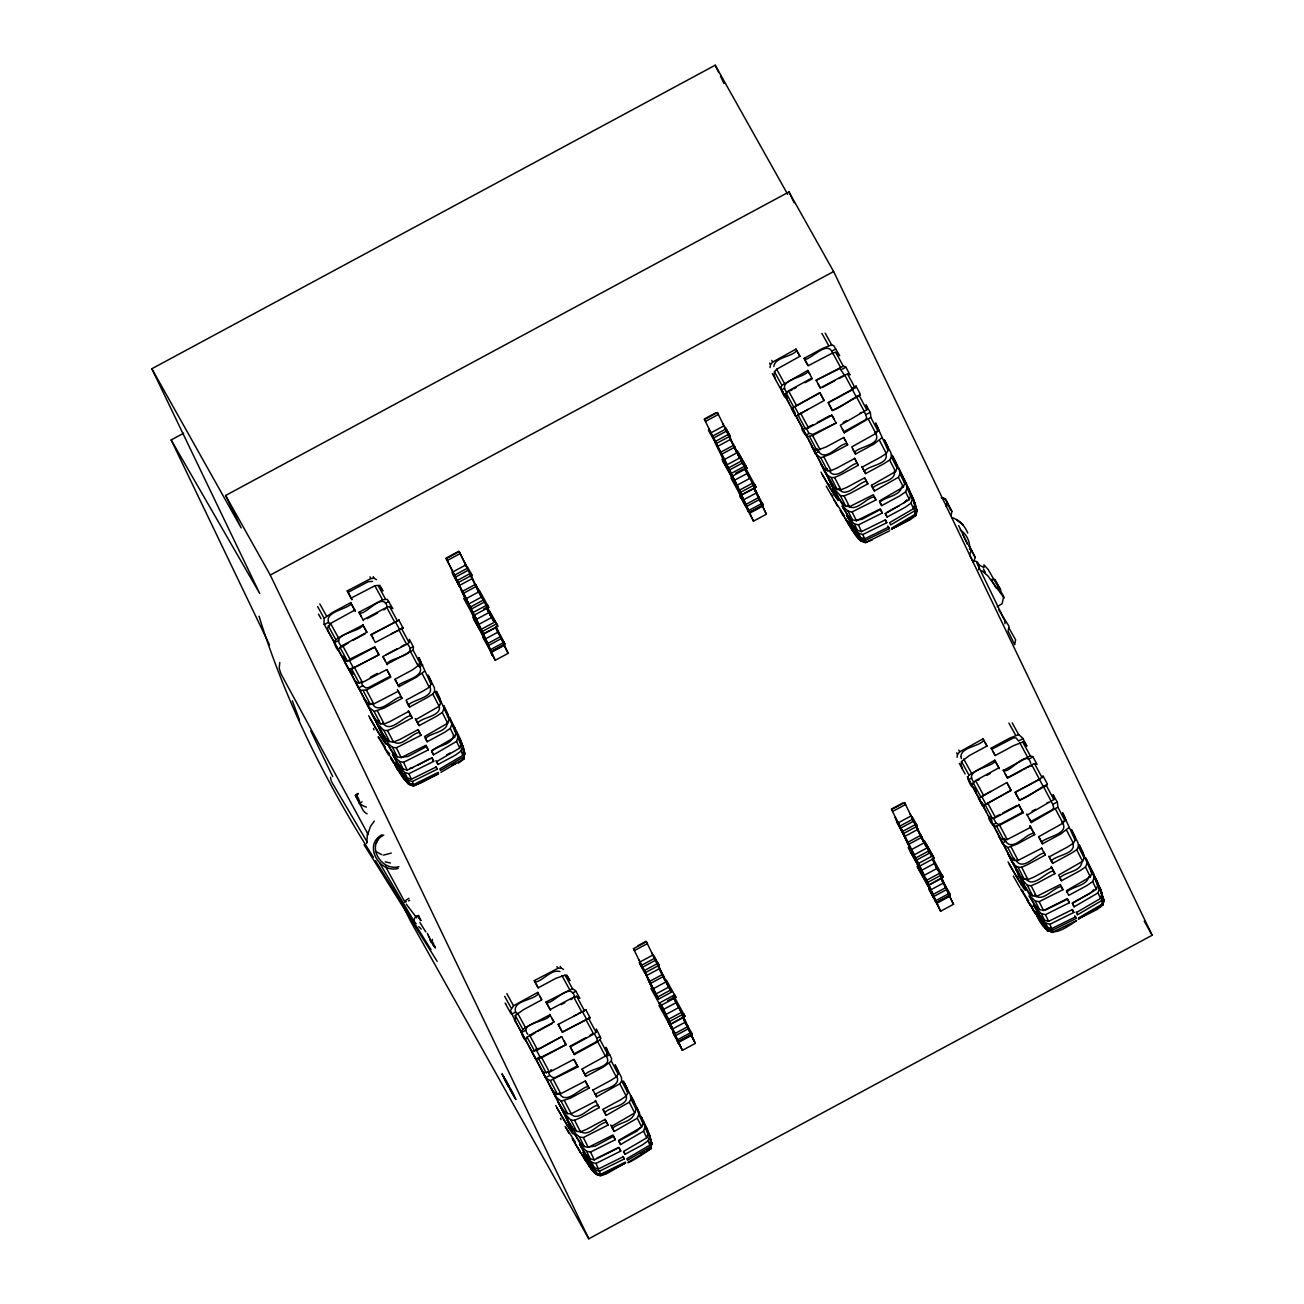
<?xml version="1.0" encoding="UTF-8"?>
<svg xmlns="http://www.w3.org/2000/svg" width="1304" height="1304" viewBox="0 0 1304 1304"><rect width="100%" height="100%" fill="white"/><g stroke="black" fill="none" stroke-linecap="round" stroke-linejoin="round"><path stroke-width="1.5" d="M853.712 450.646L851.756 446.913L875.864 433.45L877.869 430.858L877.902 427.81L875.571 422.985L888.057 450.434L886.296 453.482L880.624 457.166L862.237 467.077L865.595 473.596L883.982 463.686L889.638 460.002L891.414 456.954L890.974 453.01L884.356 439.856L887.616 446.49L888.057 450.434M1068.644 827.747L1060.918 833.892L1042.532 843.802L1038.783 836.663L1062.907 823.199L1064.912 820.607L1064.944 817.559L1062.613 812.734L1075.099 840.183L1073.339 843.232L1067.666 846.932L1049.28 856.826L1052.638 863.346L1071.024 853.435L1076.68 849.752L1078.457 846.703L1078.017 842.759L1071.399 829.605L1074.659 836.239L1075.099 840.183M1102.907 904.943L1097.169 909.442L1078.294 918.961L1102.874 904.78L1104.015 900.412L1097.577 883.118M440.915 772.359L463.898 758.846L464.566 752.685L463.768 759.124L458.372 763.182M889.654 530.809L865.611 542.627C856.304 540.899 852.979 529.994 848.415 523.067L855.946 535.455M279.789 662.562L279.219 668.235L280.882 673.663L367.94 834.071M397.068 683.1L395.03 679.254L412.618 669.783L420.426 663.997L420.687 661.421L418.845 657.558L431.086 684.339L429.228 687.159L423.588 690.729L406.017 700.199L409.57 707.061L427.158 697.591L432.781 694.005L434.639 691.185L434.411 687.697L428.038 675.097L430.858 680.835L431.086 684.339M611.348 1061.13L603.54 1066.916L585.952 1076.387L582.073 1069.003L605.349 1056.093L607.452 1053.746L606.425 1047.927L605.887 1047.324L611.609 1058.555L611.348 1061.13L618.112 1074.089L616.27 1076.908L610.631 1080.494L593.059 1089.965M342.104 646.98C328.266 633.385 360.458 632.407 362.838 625.072L338.404 637.77L334.509 641.095C333.237 643.312 338.942 653.842 338.681 648.789L342.577 645.464L366.897 632.244L362.708 624.551M527.81 1034.268C518.096 1022.401 549.44 1021.961 549.88 1014.822L525.447 1027.536L521.551 1030.845C520.263 1033.061 525.985 1043.591 525.724 1038.538L529.62 1035.229L553.923 1021.994L551.918 1018.294M818.293 384.24L820.314 387.94L844.682 374.949L849.1 373.775L849.964 374.949L845.84 366.929L843.297 366.147L816.141 380.246L839.874 368.527L845.041 376.008M1005.335 773.989L1007.356 777.706L1031.708 764.698L1034.512 763.59L1037.055 764.372L1032.866 756.679L1030.339 755.896L1003.298 770.517C1009.361 774.332 1026.9 747.991 1030.747 763.296M770.045 367.581L770.501 364.615L772.685 362.072L796.01 349.097L799.971 356.269L776.662 369.244L774.478 371.787L774.022 374.753L775.489 379.431L772.31 373.677M957.087 757.331L957.543 754.364L959.728 751.821L983.037 738.846L986.916 746.149M985.091 742.53L987.014 746.035L969.442 755.505L961.504 761.552L961.064 764.503L962.531 769.181L959.353 763.427M978.587 569.783L979.337 565.398L977.332 561.845L974.691 560.916M946.117 506.164L946.851 502.333L945.058 499.155L941.455 497.835M946.541 506.343L947.323 502.236L945.4 498.813L941.521 497.394M951.089 515.52L951.871 511.412L947.323 502.236M434.966 946.541L433.971 945.742L434.851 946.59M367.663 832.425L366.603 843.46M650.81 1148.873L651.609 1142.434L650.941 1148.596L627.827 1162.402C626.474 1165.564 663.964 1140.69 647.175 1150.177M866.769 409.815L867.307 407.728L866.003 404.843L870.453 412.83L870.779 417.361L844.324 432.798L840.314 425.234L866.769 409.815L859.287 395.78L860.363 394.704C853.615 397.084 841.667 407.761 832.213 410.336L828.904 404.142M1053.811 799.564L1054.349 797.477L1053.029 794.592L1057.495 802.579L1057.821 807.127L1031.366 822.547L1026.704 814.071L1027.356 814.984L1053.811 799.564L1046.33 785.53L1047.405 784.454C1040.657 786.834 1028.709 797.526 1019.255 800.086L1015.099 792.343L1036.599 780.688M463.442 756.988L440.459 770.501L439.856 768.871L462.838 755.358C465.153 742.155 454.346 729.572 449.505 717.477L454.558 727.648L455.895 733.353L454.607 737.282L431.559 750.68L433.547 754.804L456.579 741.405L457.883 737.477L456.547 731.772M650.484 1146.738L627.485 1160.25L626.882 1158.62L649.881 1145.108C652.473 1131.954 640.574 1119.207 636.548 1107.226L639.677 1113.143M915.587 514.053L916.728 509.701L915.636 506.718L914.463 510.972L915.587 514.053L891.74 528.055L891.969 529.016L910.355 519.106M891.251 529.212L910.127 519.693L915.848 515.553L916.973 510.663L915.049 503.132L909.247 491.249M1102.63 903.819L1103.771 899.45L1102.679 896.467L1101.489 900.722L1102.63 903.819L1078.783 917.804L1079.011 918.766M915.685 515.634L916.761 511.217L914.022 500.361L898.766 468.299L903.525 477.9L904.715 483.328L903.313 487.125L879.385 500.932L881.683 505.61L900.07 495.716L905.612 491.804L907.014 488.006L905.824 482.578M1102.646 905.351L1103.787 900.966L1101.065 890.11L1094.464 876.386M914.463 510.972L890.583 524.925L889.621 522.643L913.501 508.69L914.674 504.436L910.828 493.124M1101.489 900.722L1077.626 914.674L1076.664 912.392L1100.543 898.44L1101.717 894.185L1100.103 887.828M462.203 746.866L461.029 751.022L455.601 755.016L438.014 764.486L436.71 761.569L459.709 748.105L460.899 743.948L459.35 737.787M649.245 1136.632L648.055 1140.788L642.627 1144.765L625.056 1154.236L623.736 1151.318L646.751 1137.854L647.941 1133.698L646.376 1127.536M367.402 835.342L370.58 826.182L374.346 821.08M324.142 618.341L323.962 623.964L328.412 631.951L327.483 628.251L330.564 623.426L354.802 610.06L350.727 602.644L332.341 612.554L324.142 618.341L317.638 606.588M541.535 999.549L537.77 992.409L513.531 1005.775L510.451 1010.584L515.455 1021.717L515.259 1015.506L523.442 1009.72L541.828 999.809L539.872 996.223M912.278 499.09L911.007 503.148L905.498 507.142L887.111 517.052L885.465 513.515L909.361 499.611L910.632 495.553L909.181 489.587M1093.779 874.071L1090.943 868.643L1097.87 882.873L1099.321 888.839L1098.049 892.898L1074.154 906.802L1072.507 903.264L1096.403 889.361L1097.675 885.302L1096.224 879.336M643.573 1121.521L644.926 1127.243L643.622 1131.155L620.59 1144.553L618.601 1140.429L641.649 1127.031L642.937 1123.119L641.601 1117.398M1094.04 877.755L1092.654 881.553L1087.096 885.465L1068.709 895.375L1066.428 890.697L1090.356 876.875L1091.758 873.077L1090.568 867.649L1085.808 858.048L1097.675 885.302M978.57 564.665L983.998 567.582L983.966 564.86L988.073 569.359L1003.721 596.498L1002.124 603.638L997.185 606.767M451.706 724.796L450.255 728.414L444.762 732.245L427.174 741.715L424.582 736.515L447.679 723.215L449.114 719.596L448.087 714.51L443.621 705.562L455.895 733.353M634.298 1102.076L630.663 1095.311L637.705 1109.459L638.748 1114.561L637.297 1118.164L614.217 1131.464L611.625 1126.265L634.706 1112.964L636.156 1109.345L635.113 1104.26M971.529 549.962L969.573 554.673L973.273 562.236L975.229 557.525L969.035 545.561L975.229 557.525M376.318 843.329L378.535 838.195M851.74 389.179L851.023 390.01M892.898 456.563L899.141 469.065L899.988 473.825L898.423 477.264L874.43 490.989L871.561 485.3L895.555 471.592L897.119 468.136L896.272 463.393L892.18 455.145M1087.014 863.574L1085.45 867.013L1079.859 870.827L1061.472 880.738L1058.603 875.049L1082.597 861.341L1084.162 857.885L1083.314 853.142L1079.223 844.91L1091.758 873.077M371.086 634.706L399.024 620.068L371.086 634.706L375.259 642.448L403.197 627.811L391.314 633.809M824.079 400.524L819.906 392.765L824.079 400.524L795.57 416.4L791.463 408.674L792.164 407.973L819.906 392.765L791.463 408.674M586.637 1019.451L562.301 1032.214L558.193 1024.308L562.366 1032.051L590.239 1017.56L586.767 1019.5L582.366 1011.692M986.427 803.997L982.678 806.182L978.505 798.423L1006.949 782.53L1011.056 790.42L986.769 803.72M432.406 939.369L432.357 943.737L435.389 948.073M781.911 385.332L780.933 387.321C780.33 390.238 786.785 402.056 785.057 394.9L788.512 390.841L811.903 378.03L807.763 370.45L781.911 385.332L774.478 371.787M968.953 775.081L967.959 777.07C967.372 779.988 973.811 791.805 972.099 784.649L975.555 780.607L998.945 767.779L994.805 760.199L968.953 775.081L961.504 761.552M387.369 664.795L382.822 656.548L406.636 644.355L409 642.497L409.358 639.286L413.45 646.963L413.107 650.174L386.913 664.225C388.951 657.265 419.366 656.417 407.321 643.915M574.412 1054.545L570.321 1046.867L593.679 1034.105L596.042 1032.246L596.401 1029.035L600.932 1038.359L597.77 1041.782L574.412 1054.545L570.679 1047.829M443.882 709.213L442.252 712.457L436.677 716.173L419.106 725.643L415.976 719.515L439.122 706.328L440.768 703.101L440.1 698.748L436.4 691.283L449.114 719.596M624.208 1082.564L630.256 1094.61L630.924 1098.962L629.278 1102.206L606.148 1115.393L603.018 1109.28L620.606 1099.794L626.164 1096.093L627.794 1092.85L627.142 1088.498L623.426 1081.049M906.769 499.823L903.444 503.36M1093.795 889.589L1090.486 893.126L1072.116 903.134M640.346 1127.585L637.004 1131.057L618.618 1141.065L620.59 1144.553M592.766 1089.753L596.613 1096.811L619.824 1083.754L621.682 1080.951L621.454 1077.446L615.064 1064.846L617.9 1070.584L618.112 1074.089M1038.701 779.107L1037.495 780.151M433.531 945.188L433.238 944.08L434.493 946.28M875.457 433.254C882.71 444.941 858.211 446.49 854.479 452.439L855.489 454.053L873.876 444.142L881.602 437.997M343.376 646.148L348.592 642.693M530.418 1035.898L535.634 1032.442M417.851 663.785C428.804 676.206 403.881 680.199 398.095 685.366L398.926 686.637L416.498 677.151L424.305 671.364M420.801 920.542L417.802 915.913L420.801 920.526L418.519 915.343M358.176 793.419L355.389 795.407L362.724 809.605A13.236 11.312 -25.6 0 0 367.109 813.826M433.645 943.053L433.172 944.161M859.287 395.78L832.49 410.548L828.333 402.806L852.604 389.651L856.223 386.147L851.724 388.38M1015.099 792.343L1039.647 779.401L1043.004 775.847L1047.161 783.59M978.505 798.423L990.828 791.316M795.652 416.432L807.975 409.309M582.595 1011.741L586.067 1009.818L558.128 1024.455M982.678 806.182L1011.122 790.273M592.701 1033.501L590.06 1035.343M915.832 515.015L892.93 528.299M1096.68 909.051L1102.157 904.96L1101.456 904.177M382.023 834.756C362.773 844.584 379.268 873.696 398.176 868.415M859.841 413.319L861.096 412.488M1046.884 803.068L1048.123 802.253M790.729 390.695L792.017 389.863M977.772 780.444L979.059 779.629M1015.36 792.555L1019.516 800.297L1046.33 785.53M383.751 835.114C365.153 844.096 380.866 871.822 398.894 866.671M404.289 644.812L401.241 646.605M850.452 390.401L828.073 402.594M793.794 388.837L796.173 387.532M183.668 433.205L171.15 439.953L259.692 593.45L151.851 368.739L715.211 65.2L787.665 194.312M151.851 368.739L241.175 527.908L225.608 495.471L788.969 191.932L833.631 271.525L1152.149 935.261L588.789 1238.8L410.141 920.445L401.762 902.971M588.789 1238.8L270.27 575.064L833.631 271.525M347.255 590.875L351.917 599.612L347.255 590.875L370.858 578.568L374.036 578.226L376.448 579.644M347.94 592.423L368.25 581.682L372.52 581.388M796.01 349.097L796.695 350.646C791.658 357.1 775.032 356.921 773.826 366.538M351.216 598.063L374.835 585.757L378.013 585.398L380.426 586.816L382.903 590.957L379.725 585.203M804.144 358.355L822.531 348.445L831.675 344.892L833.827 345.821L839.694 355.699L835.734 352.308L832.669 352.911L808.219 365.756L804.144 358.355L807.909 365.495M350.727 602.644L351.232 603.866C346.799 609.555 321.061 612.293 330.01 624.812M804.666 359.562C811.724 359.073 828.35 338.828 832.946 353.84M446.017 558.177L458.926 551.217M704.241 419.04L715.537 412.96M446.278 558.634L459.204 551.673L472.586 578.389L459.676 585.349L446.278 558.634L463.556 593.744M704.502 419.513L717.412 412.553L718.471 414.411L705.562 421.371L704.502 419.513L711.169 433.189M324.354 624.551L328.592 622.252M831.528 351.281L835.782 348.983M447.337 560.492L460.247 553.532M363.474 620.671L359.007 612.228L382.545 599.775L387.337 599.384L392.814 608.626L389.586 606.523L386.685 607.354L363.148 619.808M359.333 613.092C365.853 615.39 382.757 591.348 387.06 606.393M808.072 371.298C804.992 377.899 775.538 379.725 787.127 392.797M385.413 603.361L388.722 601.568M781.324 390.043L784.649 388.25M452.912 571.885L465.821 564.925M711.136 432.749L724.046 425.789M367.027 618.748L377.736 612.978M805.09 382.724L812.213 378.893M713.842 437.916L726.752 430.956L725.692 429.065L712.766 436.025L717.901 446.229L730.81 439.269L726.752 430.956M334.346 642.823L338.6 640.525M841.536 369.554L845.791 367.255M457.72 582.872L456.71 580.785L470.907 573.124L471.918 575.211L457.72 582.872L453.01 574.542M729.132 434.004L714.918 441.648L715.945 443.735L730.142 436.09L725.383 427.353M352.748 640.443L365.234 633.711M822.221 387.5L834.707 380.768M462.594 591.282L475.504 584.322L476.596 586.246L479.204 591.625L466.294 598.585L462.594 591.282L472.912 612.195M720.819 452.146L733.728 445.186L734.82 447.125L721.894 454.085L720.819 452.146L727.078 464.762L740.004 457.818L733.728 445.186M463.686 593.206L476.596 586.246M374.9 647.11L350.515 660.166L344.533 661.65L348.722 669.571L349.945 669.702L379.056 654.852L374.639 646.898L349.244 659.449M724.519 459.464L737.428 452.504M468.853 603.899L481.779 596.939L475.504 584.322M348.69 669.392L357.182 666.214L378.796 654.641L374.639 646.898M386.392 654.624L397.084 648.854M817.315 422.447L829.8 415.715M729.735 469.847L742.644 462.887L741.536 460.931L728.626 467.875L731.397 473.303M745.709 465.626L746.964 468.217L731.462 476.579L730.207 473.971L745.709 465.626L737.428 450.891M409.782 648.512L413.107 646.735M805.693 435.194L809.018 433.417L813.011 434.33L836.125 423.001L812.571 435.52L807.486 436.547C804.812 435.829 798.814 424.599 803.394 428.853L808.48 427.842L832.033 415.324L834.169 419.317M483.702 608.952L486.93 607.208L489.391 612.342L476.482 619.302L474.02 614.168M735.472 473.303L743.541 468.951M473.238 615.7L488.739 607.354L487.484 604.746L471.983 613.092L473.238 615.7L463.702 598.373M734.706 480.165L747.616 473.205M370.206 677.265L377.329 673.418M843.232 422.398L846.801 420.475M358.567 687.958L354.558 680.395L356.888 682.742L362.414 682.448L386.897 669.539L390.89 677.102L366.424 690.012L360.898 690.289L358.567 687.958L362.805 685.659L365.739 687.925L368.559 687.583L390.255 676.173L387.043 670.126M843.672 431.868L865.09 420.051L866.72 418.013L865.742 414.688L869.996 412.39M486.637 606.947L491.82 617.379L478.91 624.339L473.874 614.265M741.829 495.064L737.119 485.218L750.044 478.258L744.861 467.826M481.274 629.31L494.2 622.35L491.82 617.379M739.498 490.174L752.408 483.23M496.628 623.768L497.802 626.23L482.301 634.575L481.127 632.13L496.628 623.768L488.169 608.691M419.399 666.735L422.724 664.942M815.326 453.417L818.651 451.624C826.1 462.382 839.091 443.425 846.85 443.572L847.665 444.843L830.094 454.314L820.77 457.769L815.652 454.151L811.43 446.033L814.283 449.358L816.874 450.385L826.214 446.93L843.786 437.459L845.823 441.322M740.525 495.455L756.01 487.093L754.853 484.648L739.352 492.993L740.525 495.455L730.892 477.916M483.344 634.07L496.531 627.24M367.875 705.676L372.113 703.394C378.926 716.092 393.286 697.803 401.061 696.743L402.056 698.357L383.669 708.268L374.085 711.446L368.282 706.589L364.126 698.536L367.483 702.807L370.352 704.307L373.775 703.981L398.323 691.218L400.279 694.951M875.049 432.406L879.303 430.124M482.464 633.027L487.81 643.475L500.72 636.515L496.514 628.104M744.877 502.301L746.018 504.355L758.944 497.394L754.739 488.984M500.002 635.944L504.599 645.219L491.673 652.179L488.527 645.48L501.437 638.52L498.193 631.641M758.227 496.824L762.807 506.099L749.898 513.059L746.752 506.359L759.661 499.399L754.755 489.473M504.126 642.302L489.913 649.962L490.712 651.641L504.909 643.98L499.628 634.266M837.217 489.489L833.696 486.669L828.985 479.758L832.783 487.288L840.346 495.601L844.079 495.96L850.273 493.319L867.861 483.849L864.731 477.737L847.16 487.207L840.966 489.831L837.217 489.489L831.088 477.574L828.007 475.618L824.177 470.418L827.502 468.625M748.92 512.505L763.133 504.86L762.351 503.181L748.137 510.826L748.92 512.505L740.053 496.351L740.835 497.998M492.863 650.892L504.175 644.812L508.136 653.337L495.227 660.297L488.788 646.98M753.451 521.176L749.474 512.635L762.384 505.691L766.361 514.216L753.451 521.176L746.996 507.859M389.586 741.585L385.854 738.39L380.752 730.713L388.722 744.079L392.455 747.273L396.318 747.795L421.013 735.293L418.144 729.604L399.757 739.515L393.449 742.106L389.586 741.585L383.898 730.403L376.856 723.182L376.269 721.927L379.105 720.395M406.62 701.699L408.397 705.138C412.488 699.335 436.465 697.51 429.212 685.741M831.088 477.574L834.609 477.508L840.738 474.754L858.325 465.283L857.152 463.344C849.572 463.947 835.766 482.219 828.855 470.418M383.898 730.403L387.549 730.517L393.775 727.795L412.162 717.885L410.841 715.651C403.311 716.287 389.668 734.266 382.773 722.726M861.748 466.457L864.259 471.347C868.122 465.267 890.469 464.42 885.546 453.156M415.275 718.52L417.622 723.101C421.697 717.004 442.822 716.418 439.024 705.382M867.861 483.849L866.378 481.323C858.88 481.877 845.758 499.513 838.7 488.658M421.013 735.293L419.383 732.473C411.656 732.978 401.013 748.692 393.009 741.242M871.382 485.332L872.8 488.169C877.217 482.04 896.647 481.746 894.397 471.103M875.929 499.937L852.099 511.918L848.17 511.201L844.259 507.631L836.223 494.037L841.683 502.431L845.579 505.985L849.507 506.718L873.338 494.721L875.929 499.937L874.185 496.873C866.524 497.411 855.424 513.434 847.616 505.267M428.25 749.914L403.523 762.318L399.48 761.454L395.405 757.591L387.321 743.851L393.123 752.913L397.198 756.776L401.224 757.64L425.968 745.236L428.25 749.914L426.392 746.621L407.924 756.483L402.154 757.102M882.303 513.01L858.423 524.909L854.348 523.882L850.143 519.709L842.107 505.952L848.154 515.585L852.36 519.758L856.435 520.785L880.314 508.886L882.303 513.01L880.33 509.522L861.862 519.367L856.043 519.872M417.378 765.366L429.864 758.635M886.85 512.407L899.336 505.691M433.694 761.357L408.918 773.679L404.762 772.538L400.426 768.121L392.455 754.446L398.763 764.584L403.099 769.001L407.272 770.142L432.048 757.82L433.694 761.357L431.64 757.673M446.604 754.902L450.173 752.978M886.769 522.708L862.857 534.526L858.668 533.271L854.25 528.642L846.443 515.145L852.946 525.708L857.364 530.337L861.536 531.608L885.465 519.774L886.769 522.708L885.367 520.149M437.166 769.23L412.357 781.487L408.103 780.167L403.604 775.375L395.992 762.188L402.643 773.093L407.158 777.885L411.396 779.205L436.204 766.948L437.166 769.23L435.715 766.605M850.192 523.556L860.428 537.444L864.666 538.862L888.611 527.077L889.198 528.707L865.269 540.492L861.031 539.074L856.484 534.151L849.132 521.356L849.735 522.986M452.162 765.285L455.683 763.394M421.111 782.514L438.323 773.891L413.515 786.116L408.739 784.274L404.175 779.238L397.394 767.828L404.664 779.629L409.456 784.633L404.859 779.107L397.818 766.817L398.046 767.779M559.986 971.545C551.445 968.709 543.051 981.032 534.982 982.173L534.298 980.624L557.9 968.318L561.079 967.976L563.491 969.394M1022.825 738.749L1018.571 741.031L1016.044 737.885L1013.371 737.966L991.692 749.311L991.187 748.105L1009.573 738.194L1018.701 734.641L1022.662 738.031L1026.9 746.149L1024.944 742.987L1022.776 742.058L1013.648 745.611L995.262 755.505L993.289 751.919M638.047 945.612L646.116 941.26M891.414 809.099L902.727 803.003M511.38 1014.3L515.634 1012.002C512.016 1000.233 534.395 1000.461 538.275 993.615L537.77 992.409M633.467 948.693L646.376 941.732L647.436 943.591L634.51 950.534L633.467 948.693L640.134 962.368M891.691 809.556L904.601 802.596L905.644 804.454L892.735 811.414L891.691 809.556L905.302 838.309M546.05 1001.977L572.489 988.693L575.716 990.795L579.856 998.375L576.629 996.272L573.711 997.104L550.19 1009.557L546.05 1001.977L550.5 1010.421M546.36 1002.841C553.841 1003.754 570.973 980.331 574.934 997.658M994.805 760.199L995.115 761.063C992.034 767.648 962.564 769.474 974.169 782.547M572.44 993.11L575.765 991.317M968.367 779.792L971.692 777.999M561.209 1004.667L564.762 1002.743M640.101 961.928L653.011 954.968M986.769 775.358L990.339 773.435M521.388 1032.572L525.642 1030.274M642.807 967.095L655.716 960.135L654.641 958.244L641.731 965.204L646.849 975.408L659.775 968.448L655.716 960.135M901.015 827.958L913.941 820.998L912.865 819.108L899.956 826.068L905.074 836.271L917.983 829.311L913.941 820.998M1028.579 759.303L1032.817 757.005M644.893 972.914L643.883 970.828L658.096 963.183L659.107 965.253L644.893 972.914L640.199 964.585M903.118 833.794L917.331 826.133L916.304 824.046L902.107 831.707L903.118 833.794L896.467 821.732M537.998 1031.154L552.277 1023.477M1021.749 770.517L1007.47 778.211L1003.183 770.012M574.168 1015.816L576.547 1014.528M650.859 983.249L663.769 976.288L662.693 974.365L649.767 981.325L655.798 994.267M561.682 1036.647L540.068 1048.22L535.83 1049.117L539.97 1056.859L541.763 1056.957L566.099 1044.602L541.698 1057.658L535.748 1059.321L531.608 1051.578L537.558 1049.916L561.682 1036.647L565.838 1044.39M911.692 849.507L924.601 842.547M656.042 993.941L668.952 986.981L666.393 981.684L653.467 988.644L658.569 999.174M535.732 1059.141L539.97 1056.859M657.591 997.055L670.5 990.095L671.609 992.067L658.683 999.011L645.708 974.104M569.864 1046.297L585.903 1037.658M1002.564 813.158L1016.827 805.481M916.908 859.89L929.817 852.93L928.725 850.974L915.799 857.934L918.586 863.362M1019.076 805.073L995.506 817.592L990.437 818.619C985.857 814.348 991.855 825.579 994.528 826.296L999.614 825.285L1023.167 812.767L1018.62 804.519L1023.167 812.767M932.882 855.668L934.137 858.276L918.652 866.622L917.397 864.014L932.882 855.668L924.601 840.95M573.956 1053.974L595.423 1042.238L597.216 1040.527L596.808 1038.277L600.133 1036.484M992.735 824.959L996.06 823.166L998.424 824.356L1001.048 823.688L1022.711 812.196M667.648 1000.739L672.505 998.13M660.427 1005.743L675.928 997.397L674.673 994.789L659.172 1003.151L660.427 1005.743L650.892 988.416M921.879 870.224L934.805 863.264M1032.067 811.186L1035.62 809.262M545.61 1077.707L549.848 1075.425L552.782 1077.674L555.586 1077.332L577.297 1065.922L577.933 1066.851L550.288 1080.576L545.838 1078.261L541.6 1070.16L543.931 1072.491L549.457 1072.198L573.923 1059.288L577.933 1066.851M1030.714 821.618L1052.132 809.8L1053.746 807.763L1052.784 804.438L1057.039 802.156M678.797 1007.421L681.373 1012.393L668.463 1019.353L665.871 1014.382M939.597 873.272L941.928 878.162L929.019 885.106L926.688 880.233L939.597 873.272L935.881 866.296M927.698 885.497L926.525 883.052L942.026 874.691L943.199 877.152L927.698 885.497L917.348 867.013M1030.828 827.225L1007.193 839.58L1001.325 839.108L998.473 835.782L1002.678 843.9L1007.796 847.519L1017.136 844.063L1034.708 834.593L1029.997 825.954L1034.708 834.593M609.767 1054.691L606.442 1056.484C613.858 1067.894 587.126 1068.661 585.137 1075.115L582.024 1069.215M1002.352 843.166L1005.677 841.373C1013.143 852.131 1026.134 833.191 1033.893 833.337M669.474 1024.634L684.975 1016.272L683.801 1013.827L668.316 1022.173L669.474 1024.634L658.928 1005.417M554.901 1095.425L559.155 1093.143C565.969 1105.841 580.329 1087.552 588.104 1086.509L589.098 1088.106L570.712 1098.017L561.127 1101.195L555.325 1096.338L551.168 1088.286L554.526 1092.573L557.395 1094.056L560.818 1093.73L585.366 1080.967L589.098 1088.106M1063.51 821.406L1066.346 819.874M673.842 1031.48L674.983 1033.534L687.909 1026.574L683.051 1016.712M932.067 892.36L933.208 894.397L946.117 887.437L941.276 877.592M1038.717 836.842L1041.521 842.205C1045.938 836.549 1070.551 834.152 1062.092 822.156M677.884 1041.684L677.102 1040.005L691.299 1032.361L692.098 1034.023L677.884 1041.684L673.386 1033.616M949.524 893.224L935.327 900.885L936.109 902.547L950.306 894.903L945.041 885.188M1024.259 879.238L1020.739 876.418L1016.028 869.507L1019.826 877.038L1027.373 885.351L1031.122 885.709L1037.316 883.085L1054.903 873.615L1051.774 867.486L1034.202 876.956L1027.992 879.581L1024.259 879.238L1018.131 867.339L1015.05 865.383L1011.219 860.167L1014.545 858.374M949.573 895.734L936.647 902.694L940.624 911.219L953.55 904.259L948.415 893.647M677.705 1040.152L678.862 1042.238L691.772 1035.278L682.562 1016.598M935.913 901.031L937.087 903.101L949.997 896.141L941.064 877.69M1041.814 848.17L1018.098 860.395L1014.577 860.477L1011.496 858.521L1007.666 853.321L1011.219 860.167M595.439 1094.887C599.53 1089.084 623.508 1087.275 616.254 1075.49M1018.131 867.339L1021.651 867.258L1027.78 864.503L1045.368 855.033L1044.194 853.093C1036.599 853.696 1022.809 871.969 1015.897 860.167M682.416 1050.339L695.325 1043.396L691.348 1034.854L678.439 1041.814L682.416 1050.339L668.789 1021.733M595.863 1101.13L571.233 1113.763L567.582 1113.632L564.241 1111.252L559.954 1105.173L563.898 1112.931L570.924 1120.152L576.629 1131.334L580.492 1131.872L586.8 1129.264L605.186 1119.354L608.039 1125.042L583.361 1137.544L579.498 1137.023L575.765 1133.828L567.778 1120.462L572.896 1128.156L576.629 1131.334M570.924 1120.152L574.591 1120.283L580.818 1117.544L599.204 1107.65L597.868 1105.401C590.304 1105.596 577.933 1123.2 570.533 1113.404M1048.791 856.223L1051.301 861.096C1055.164 855.016 1077.511 854.185 1072.573 842.906M603.1 1109.802L604.665 1112.866C608.723 1106.754 629.865 1106.167 626.067 1095.132M1054.903 873.615L1053.42 871.072C1045.906 871.626 1032.801 889.263 1025.726 878.407M608.039 1125.042L606.425 1122.222C598.683 1122.728 588.039 1138.441 580.035 1131.008M614.217 1131.464L612.472 1128.416C618.161 1122.532 632.489 1122.271 634.477 1113.127M1062.972 889.687L1039.125 901.667L1035.213 900.95L1031.301 897.396L1023.265 883.786L1028.709 892.197L1032.621 895.75L1036.55 896.467L1060.38 884.487L1062.972 889.687L1061.228 886.622C1053.567 887.16 1042.466 903.199 1034.659 895.017M1066.851 892.083C1072.458 886.166 1087.194 885.97 1088.775 876.598M615.292 1139.68L590.549 1152.084L586.523 1151.204L582.448 1147.341L574.363 1133.6L580.15 1142.663L584.225 1146.526L588.267 1147.39L612.994 1134.985L615.292 1139.68L613.434 1136.387L594.966 1146.232L589.196 1146.852M1069.329 902.759L1045.449 914.658L1041.374 913.631L1037.169 909.458L1029.133 895.701L1035.197 905.335L1039.402 909.507L1043.477 910.534L1067.357 898.635L1069.329 902.759L1067.373 899.271L1045.384 910.127L1043.086 909.621L1039.125 901.667M620.737 1151.106L595.961 1163.429L591.788 1162.288L587.452 1157.87L579.498 1144.211L585.806 1154.35L590.141 1158.751L594.298 1159.892L619.074 1147.569L620.737 1151.106L618.683 1147.422L596.678 1158.245M1073.811 912.458L1049.899 924.275L1045.71 923.02L1041.293 918.391L1033.485 904.911L1039.973 915.457L1044.406 920.102L1048.579 921.357L1072.491 909.54L1073.811 912.458L1072.393 909.915M584.062 1154.089L594.184 1167.634L598.438 1168.971L623.247 1156.697L624.192 1158.979L599.4 1171.253L595.146 1169.916L590.647 1165.124L583.035 1151.937L583.98 1154.219M1076.24 918.456L1052.312 930.241L1048.057 928.823L1043.526 923.9L1036.175 911.105L1042.923 922.27L1047.471 927.193L1051.709 928.611L1075.637 916.826L1076.24 918.456L1074.773 915.767M640.965 1154.089L644.469 1152.198M1023.526 769.556L1025.906 768.3M578.357 1013.567L582.154 1011.725M358.241 793.908L355.389 795.407L358.959 801.764A13.236 11.312 -25.6 0 0 366.408 807.046M359.154 803.264L362.007 801.764M838.863 378.535L842.971 376.53M813.142 424.68L808.904 426.652M1000.184 814.429L995.946 816.418M1027.715 767.355L1029.068 766.703M865.546 542.66L864.682 541.893M463.719 759.156L462.855 758.406M1034.708 912.507L1032.181 907.975C1040.347 920.95 1060.934 950.453 1035.457 912.833C1046.297 937.217 1054.496 936.093 1076.582 920.624L1052.768 932.083L1048.514 930.616L1043.934 925.563M861.292 541.176L856.777 536.091L850.094 524.404L856.891 535.814L861.471 540.867L865.742 542.334L872.099 540.052M1048.318 930.926C1042.499 926.215 1032.996 905.791 1038.065 916.679M566.751 974.952L569.929 980.706L567.468 976.582L565.056 975.164L555.846 978.342L538.259 987.813L536.335 984.324M824.177 470.418L820.623 463.572L824.454 468.772L827.535 470.728L831.055 470.646L837.184 467.892L854.772 458.421L858.325 465.283M383.735 609.848L385.087 609.245M570.761 999.597L572.13 998.994M376.269 721.927L372.911 715.423L377.215 721.503L380.54 723.883L384.191 724.013L390.434 721.291L408.82 711.381L412.162 717.885M391.265 853.093L383.425 855.147M398.877 769.05L409.212 783.15L413.498 784.584L438.307 772.359L438.551 773.321L420.165 783.215L413.727 785.546L409.456 784.111M600.541 1174.333L625.349 1162.109L625.594 1163.07L600.052 1175.491L595.781 1174.04L591.217 1168.987L584.437 1157.577L591.706 1169.378L596.498 1174.382L591.902 1168.857L584.86 1156.566L591.657 1167.895L596.254 1172.899L600.541 1174.333L599.4 1171.253M596.482 1173.861L600.769 1175.295L607.208 1172.981M596.27 1174.415L600.541 1175.882L606.979 1173.551L624.861 1163.266M413.172 767.518L409.635 768.48M550.549 1070.128L551.592 1069.785M1030.665 766.067L1031.871 766.133M994.822 579.481L991.236 579.465L996.011 587.99L999.597 587.99L1000.722 590.337L994.822 579.481L999.597 587.99M385.218 861.879L390.434 863.004M395.422 621.959L399.725 629.75M427.908 934.691L427.386 933.322M381.795 854.658L375.536 851.349M860.444 540.443L863.264 541.421M1047.487 930.208L1052.589 932.409M952.001 517.606C959.353 519.97 964.895 526.001 967.78 533.043M433.939 945.954L428.119 935.164M960.2 529.946C966.704 533.906 970.323 541.991 969.573 549.473M982.01 570.793L987.715 575.716L1004.178 598.063M830.615 493.76L832.865 495.846M1028.611 900.754L1020.902 889.23L1023.184 891.349M916.141 510.728L914.984 515.096M413.009 785.741L411.608 784.014M408.625 784.177L402.724 777.445L394.965 764.584C394.541 767.094 411.999 788.578 404.647 778.618M651.201 1144.015L651.918 1144.504L649.327 1134.333M595.667 1173.926L589.767 1167.194L582.008 1154.35L584.241 1158.278M385.397 747.29L378.16 736.662L386.049 750.24L389.635 753.728M575.488 1142.32L565.202 1126.428L568.952 1133.372M844.373 515.748L833.859 499.481L837.412 506.033M1032.67 906.785L1028.889 902.955L1020.902 889.23M418.78 926.606L421.176 929.084M390.76 758.309L393.4 761.047M395.911 765.252L385.202 748.757L388.543 754.869M850.192 524.713L845.139 518.226L853.044 531.462L857.396 536.237M848.285 523.947L852.392 528.332M1033.127 910.078L1035.865 912.996M397.019 768.692L401.273 773.272M402.088 775.13L390.874 758.178L393.694 763.28M584.062 1158.441L587.24 1161.88M590.19 1166.037L585.936 1161.456L577.916 1147.928L580.736 1153.029M1038.538 918.847L1042.89 923.623M588.56 1165.483L593.027 1170.373M998.619 609.669L1008.986 626.23L1008.09 631.185L1014.708 644.746L1015.604 639.808L1008.905 627.925M1102.63 899.825L1103.298 900.591L1101.619 893.99M463.996 754.054C466.457 752.816 459.236 736.956 456.547 732.881M406.229 904.079L416.726 917.853M863.574 540.492L859.597 539.383L857.722 536.726M836.956 497.509L838.814 498.976M1024.504 887.975L1023.428 886.41M571.413 1129.949L572 1130.796M431.396 942.173L429.994 939.614L431.608 942.482L431.151 941.667M844.405 509.668L842.694 507.012M383.653 739.107L384.387 740.199M591.69 1168.368L592.766 1170.014M585.137 1075.115L585.952 1076.387M419.888 922.45L425.772 931.936M569.881 1127.585L570.696 1128.856M905.09 480.785L903.9 478.894L906.753 484.322M834.837 494.297L832.082 489.831M854.201 531.266L855.848 533.858L851.496 529.082L840.232 510.272L843.313 515.879M1021.065 882.759L1021.88 884.047M455.08 728.643L453.857 726.67L456.4 731.56M642.122 1118.392L640.9 1116.436L643.426 1121.31M833.892 499.497L826.214 486.18M1019.989 887.747L1013.257 875.946M364.028 844.715L437.117 961.292M1041.521 842.205L1042.532 843.802M373.384 857.266C325.69 782.172 285.397 701.34 259.023 616.238M375.519 860.689L431.021 949.703M908.692 488.658L907.421 486.62L909.654 490.94M1095.425 878.651L1096.68 880.689M505.121 1003.069L505.691 1004.015M577.802 1148.058L572.244 1138.506L580.313 1152.263M1035.327 913.713L1027.259 900.021L1030.356 905.628M457.133 734.511L462.887 746.214L465.006 754.478M962.955 534.705L967.568 544.322M408.397 705.138L409.57 707.061M644.535 1125.678L649.588 1135.996M1016.892 875.864L1017.984 877.706M864.259 471.347L865.595 473.596M1051.301 861.096L1052.638 863.346M828.692 484.159L829.849 486.115M331.444 781.569L367.337 842.254M379.643 863.069L414.525 922.026M505.121 1079.141L503.36 1076.37L504.029 1077.952M417.622 723.101L419.106 725.643M604.665 1112.866L606.148 1115.393M872.8 488.169L874.43 490.989M1061.472 880.738L1059.842 877.918C1064.879 871.838 1081.57 871.74 1081.766 861.911M427.174 741.715L425.43 738.651C429.847 732.603 449.766 732.098 446.832 721.21M881.683 505.61L879.809 502.317C885.416 496.416 900.167 496.221 901.732 486.848M725.448 427.761L730.142 436.09M708.349 430.027L715.945 443.735M912.555 817.412L917.331 826.133M467.158 566.49L471.918 575.211M452.015 572.472L456.71 580.785M653.402 954.87L659.107 965.253M639.188 962.531L643.883 970.828M738.667 453.45L746.964 468.217M721.927 459.236L730.207 473.971M723.166 461.795L731.462 476.579M925.84 843.492L934.137 858.276M908.187 847.649L917.397 864.014M910.339 851.854L918.652 866.622M479.204 590.027L488.739 607.354M666.393 980.07L675.928 997.397M949.948 508.006L951.871 511.412M983.428 569.017L985.433 572.57M1144.211 921.113L1152.149 935.261M746.393 469.57L756.01 487.093M933.582 859.613L943.199 877.152M917.136 866.296L926.525 883.052M489.326 611.103L497.802 626.23M472.684 617.053L481.127 632.13M473.825 619.449L482.301 634.575M675.358 998.75L684.975 1016.272M433.547 754.804L431.591 751.3C437.101 745.383 452.211 745.203 453.417 735.652M225.608 495.471L270.27 575.064M757.852 495.129L763.133 504.86M748.74 510.972L749.898 513.059M945.807 886.834L950.306 894.903M944.976 885.4L946.117 887.437M948.839 894.071L949.997 896.141M929.035 889.621L936.109 902.547M500.41 635.912L504.909 643.98M490.516 650.109L491.673 652.179M482.741 637.086L490.712 651.641M686.817 1024.308L692.098 1034.023M686.752 1024.52L687.909 1026.574M690.615 1033.192L691.772 1035.278M672.603 1031.969L677.102 1040.005M885.074 513.368L887.111 517.052M1072.784 904.357L1074.154 906.802M766.361 514.216L760.754 502.676M952.376 902.156L953.55 904.259M940.624 911.219L927.014 882.596M506.979 651.234L508.136 653.337M695.325 1043.396L686.866 1025.71M825.171 333.139L831.675 344.892M821.895 333.368L828.594 345.495M1012.197 722.889L1018.701 734.641M1008.937 723.133L1015.637 735.244M796.695 350.646L799.874 356.383M771.756 360.377L772.685 362.072M769.637 363.05L770.501 364.615M958.799 750.142L959.728 751.821M956.68 752.799L957.543 754.364M373.172 576.661L374.036 578.226M369.928 576.89L370.858 578.568M560.215 966.411L561.079 967.976M556.971 966.639L557.9 968.318M435.895 760.672L438.014 764.486M534.298 980.624L538.161 987.927M623.638 1151.693L625.056 1154.236M319.79 603.899L326.505 616.026M318.502 614.102L321.061 618.715M506.832 993.648L513.531 1005.775M504.681 996.337L511.184 1008.09M505.544 1003.852L510.695 1013.175M505.642 1079.842L514.02 1095.507M510.206 1089.753L514.509 1097.039L513.857 1095.458M776.662 369.244L784.372 383.262M963.705 758.993L971.415 773.027M378.013 585.398L385.446 598.943M374.835 585.757L382.545 599.775M565.056 975.164L572.489 988.693M561.877 975.506L569.571 989.524M991.187 748.105L994.952 755.244M1076.175 912.05L1077.626 914.674M775.684 379.871L780.509 388.657M962.711 769.621L965.123 773.989M351.232 603.866L355.307 611.266L354.802 610.06M622.758 1156.355L624.192 1158.979M515.634 1012.002L517.036 1014.577M835.734 352.308L843.297 366.147M832.669 352.911L840.493 367.255M1022.776 742.058L1030.339 755.896M1019.712 742.661L1027.536 757.005M807.763 370.45L809.898 374.346M785.073 394.281L787.111 398.03M359.007 612.228L361.143 616.14M330.564 623.426L338.404 637.77M328.217 625.757L335.78 639.596M517.606 1013.192L525.447 1027.536M515.259 1015.506L522.822 1029.345M887.731 526.017L889.198 528.707M995.115 761.063L999.255 768.643L998.945 767.779M788.512 390.841L796.434 405.446M786.051 392.911L793.696 406.995M975.555 780.607L983.477 795.196M973.094 782.661L980.738 796.744M974.153 787.779L976.207 791.561M389.586 606.523L397.231 620.606M386.685 607.354L394.607 621.943M576.629 996.272L584.273 1010.356M573.711 997.104L581.633 1011.692M509.114 1086.33L501.975 1073.795L504.876 1079.663M816.141 380.246L820.444 388.462M362.838 625.072L366.897 632.244M549.75 1014.316L553.923 1021.994M385.365 866.149L404.713 901.797M847.47 373.84L855.131 388.038M844.682 374.949L852.604 389.651M1034.512 763.59L1042.173 777.787M1031.708 764.698L1042.907 785.872M792.93 408.722L795.016 412.602M371.151 634.559L373.319 638.569M342.577 645.464L350.515 660.166M339.953 647.289L347.614 661.487M529.62 1035.229L537.558 1049.916M526.995 1037.039L534.656 1051.236M1006.867 782.677L1011.056 790.42M800.607 413.189L808.48 427.842M794.788 406.881L798.977 414.639M797.869 414.737L805.464 428.886M987.65 802.938L995.506 817.592M981.831 796.646L986.003 804.389M984.911 804.503L992.507 818.651M982.059 802.351L984.129 806.198M398.877 620.199L403.05 627.957M401.42 628.349L409 642.497M398.779 629.702L406.636 644.355M585.903 1009.964L590.093 1017.707M588.463 1018.114L596.042 1032.246M585.822 1019.451L593.679 1034.105M343.017 656.14L345.087 659.987M855.978 386.082L860.118 393.841M852.441 389.717L855.88 396.123M349.505 660.688L352.944 667.094M856.761 397.394L864.519 411.917M1043.803 787.143L1052.784 804.438M383.278 657.118L385.413 661.112M564.094 1040.869L566.099 1044.602M354.672 667.909L362.414 682.448M351.77 669.229L359.252 683.263M541.698 1057.658L549.457 1072.198M538.797 1058.978L546.278 1073.013M506.93 1083.82L508.723 1087.177M831.577 414.77L836.125 423.001M812.571 435.52L820.151 449.831M806.557 428.804L809.018 433.417M809.556 436.579L816.874 450.385M999.614 825.285L1007.193 839.58M993.599 818.553L996.06 823.166M996.598 826.328L1003.917 840.135M989.915 816.989L991.936 820.786M413.107 650.174L420.426 663.997M410.744 652.033L418.323 666.344M600.133 1039.94L607.452 1053.746M594.363 1033.664L596.808 1038.277M597.77 1041.782L605.349 1056.093M350.857 670.761L352.879 674.559M863.818 411.053L865.742 414.688M574.086 1059.875L577.297 1065.922M360.882 682.025L362.805 685.659M547.924 1071.774L549.848 1075.425M870.779 417.361L877.869 430.858M868.513 419.481L875.864 433.45M1057.821 807.127L1064.912 820.607M1055.555 809.23L1062.907 823.199M842.4 429.163L844.324 432.798M1029.443 818.928L1031.366 822.547M366.424 690.012L373.775 703.981M363.245 690.81L370.352 704.307M553.466 1079.761L560.818 1093.73M550.288 1080.576L557.395 1094.056M843.737 437.671L847.665 444.843M824.03 457.215L831.055 470.646M817.086 448.674L818.651 451.624M820.77 457.769L827.535 470.728M1011.073 846.964L1018.098 860.395M1004.129 838.423L1005.677 841.373M1007.796 847.519L1014.577 860.477M422.203 673.712L429.228 687.159M609.245 1063.477L616.27 1076.908M394.982 679.466L398.926 686.637M724.127 461.013L726.475 465.561M911.219 850.876L912.083 852.523M510.549 1089.019L515.911 1099.614L505.267 1080.657M879.613 440.589L886.296 453.482M1066.639 830.355L1073.339 843.232M852.62 448.869L855.489 454.053M397.329 689.604L402.056 698.357M585.3 1081.146L588.104 1086.509M377.508 711.12L384.191 724.013M374.085 711.446L380.54 723.883M564.551 1100.869L571.233 1113.763M561.127 1101.195L567.582 1113.632M854.495 458.209L857.152 463.344M1041.521 847.959L1044.194 853.093M1043.673 851.773L1045.368 855.033M834.609 477.508L840.966 489.831M1021.651 867.258L1027.992 879.581M434.639 691.185L440.768 703.101M432.781 694.005L439.122 706.328M621.682 1080.951L627.794 1092.85M619.824 1083.754L626.164 1096.093M594.917 1093.551L596.613 1096.811M408.331 710.761L410.841 715.651M595.357 1100.527L597.868 1105.401M891.414 456.954L897.119 468.136M889.638 460.002L895.555 471.592M1078.457 846.703L1084.162 857.885M1076.68 849.752L1082.597 861.341M597.623 1104.553L599.204 1107.65M387.549 730.517L393.449 742.106M574.591 1120.283L580.492 1131.872M653.858 991.643L655.341 994.561M503.866 1077.903L506.001 1081.864M864.813 478.258L866.378 481.323M1051.073 866.492L1053.42 871.072M844.079 495.96L849.507 506.718M840.346 495.601L845.579 505.985M1031.122 885.709L1036.55 896.467M1027.373 885.351L1032.621 895.75M442.252 712.457L447.679 723.215M630.924 1098.962L636.156 1109.345M629.278 1102.206L634.706 1112.964M417.948 729.637L419.383 732.473M604.991 1119.386L606.425 1122.222M899.988 473.825L904.715 483.328M898.423 477.264L903.313 487.125M1085.45 867.013L1090.356 876.875M396.318 747.795L401.224 757.64M392.455 747.273L397.198 756.776M583.361 1137.544L588.267 1147.39M579.498 1137.023L584.225 1146.526M852.099 511.918L856.435 520.785M848.17 511.201L852.36 519.758M1035.213 900.95L1039.402 909.507M450.255 728.414L454.607 737.282M638.748 1114.561L642.937 1123.119M637.297 1118.164L641.649 1127.031M610.745 1124.944L612.472 1128.416M830.42 480.459L831.479 482.61M1017.462 870.208L1018.522 872.36M947.601 503.866L950.616 510.011M717.412 412.553L734.69 447.663M904.601 802.596L912.93 819.694M895.261 817.689L897.282 821.341M459.204 551.673L468.364 570.484M646.376 941.732L656.368 962.238M907.014 488.006L910.632 495.553M905.612 491.804L909.361 499.611M1092.654 881.553L1096.403 889.361M827.893 477.411L835.864 493.482M722.986 423.914L729.458 436.873M916.908 827.404L911.235 815.848L898.309 822.808L903.998 834.364M910.159 813.957L915.555 825.008M708.968 429.065L721.846 454.362M708.708 428.853L711.951 435.487M897.25 820.917L901.879 830.387M895.343 817.461L898.586 824.112M464.762 563.035L469.391 572.505M651.951 953.077L658.683 966.525M451.852 569.995L457.248 581.046M639.025 960.037L645.773 973.485M403.523 762.318L407.272 770.142M590.549 1152.084L594.298 1159.892M399.48 761.454L403.099 769.001M586.523 1151.204L590.141 1158.751M729.735 437.362L734.771 447.402M916.647 826.932L927.177 847.861L914.267 854.821L903.721 833.892M916.435 826.801L920.787 835.766M914.593 823.117L917.918 829.947M913.517 821.21L916.842 828.024M710.093 431.298L712.832 436.596M713.418 438.111L721.78 454.607M709.832 431.216L711.495 434.623M715.635 443.148L718.96 449.962M708.773 429.309L711.25 434.411M715.374 442.92L726.426 465.789M902.645 831.968L912.914 853.175M895.946 819.368L897.608 822.759M899.776 826.459L910.339 849.051M470.027 573.907L476.482 586.784M469.782 573.695L475.389 584.844M658.422 966.052L663.654 976.826M658.21 965.938L662.562 974.887M658.031 965.661L667.615 985.335M455.194 577.232L462.464 591.804M457.427 582.269L459.904 587.387M457.166 582.04L459.644 587.142M645.513 973.012L650.745 983.786M645.301 972.898L649.653 981.847M639.889 962.173L654.706 992.295M976.631 562.513L1004.65 620.411A15.094 12.421 -26 0 1 1004.928 623.768M733.679 445.479L738.895 455.862M729.343 437.411L739.759 458.128L737.526 453.417M920.852 835.522L925.84 846.214M917.641 829.67L924.308 843.134M915.669 825.693L920.82 836.32M720.753 452.439L725.986 462.822M714.706 440.833L726.85 465.088M715.342 442.447L719.629 451.282M903.916 834.984L911.398 850.094M901.895 830.876L912.034 851.838M903.379 834.267L907.665 843.101M475.455 584.599L481.535 597.248M470.255 574.771L480.426 595.292M663.769 976.288L668.724 987.307M658.618 967.144L664.991 980.315M657.444 964.813L662.611 975.457M462.545 591.56L468.625 604.208M456.481 579.954L467.517 602.252M643.671 969.997L650.549 984.178M958.652 525.545L967.682 544.273M742.644 462.887L744.323 466.359M738.618 455.373L743.215 464.387M929.817 852.93L931.496 856.402M734.511 448.054L736.956 453.14M924.699 843.46L929.703 853.093M921.683 838.097L923.313 841.487M725.709 462.333L729.604 469.994M724.616 460.377L728.365 468.152M724.225 460.051L728.594 469.114M720.493 453.058L728.349 468.951M911.789 850.42L916.793 860.053M913.664 855.228L922.221 872.995M906.965 841.732L911.92 852.001M913.305 854.805L914.919 858.146M481.779 596.939L486.099 605.48M479.301 592.538L483.197 600.199M476.286 587.175L478.731 592.26M668.952 986.981L671.478 992.214M666.491 982.597L671.348 992.328M663.459 977.218L665.105 980.608M466.392 599.498L470.288 607.159M463.376 594.135L470.369 608.251M461.208 590.402L468.788 605.708M649.457 982.238L655.456 994.349M647.697 979.027L655.39 994.968M788.969 191.932L794.152 202.756M715.211 65.2L718.716 72.502M720.46 76.17L723.964 83.472M1042.988 909.524L1043.477 910.534M934.626 863.313L937.217 868.301L924.308 875.261L921.7 870.257M745.008 468.185L749.833 478.242M932.327 858.13L936.093 866.312M746.328 471.266L748.708 476.237M731.952 474.77L737.119 485.218M731.658 474.689L736.907 485.202M919.271 865.188L923.183 873.272M725.741 463.116L729.8 471.559M918.163 863.215L920.771 868.236M913.729 854.854L916.174 859.923M675.276 1000.445L678.993 1007.438L666.083 1014.398L662.367 1007.405M488.103 610.386L490.483 615.374M673.663 997.071L676.58 1002.385L663.671 1009.345L660.753 1004.031M673.532 996.908L674.999 999.94M472.325 611.821L477.574 622.334M356.367 794.364L359.513 800.9M171.15 439.953L269.472 644.844M310.743 730.827L332.683 776.565M748.92 476.253L754.739 488.103L741.568 494.949L743.818 499.693L756.727 492.733L754.478 487.989M932.816 860.314L936.777 868.252M744.926 468.772L749.604 478.193M744.91 469.277L748.561 476.482M925.563 878.228L927.877 883.085M922.971 873.256L926.688 880.233M920.314 867.779L923.868 875.212M736.01 483.213L738.471 488.478M917.788 863.297L922.841 873.484M732.017 475.732L737.347 486.473M730.338 472.749L736.434 485.072M918.342 865.742L920.803 870.909M728.936 470.255L741.731 496.661M732.163 477.443L734.755 482.773M732.017 477.492L734.445 482.594M681.373 1012.393L683.703 1017.283L670.794 1024.243L664.747 1012.377M677.672 1005.417L680.248 1010.388M673.614 997.462L678.569 1007.373M487.826 609.897L493.173 620.639M673.271 997.104L677.428 1005.368M486.702 607.908L490.353 615.602M486.702 608.414L489.228 613.597M477.786 622.35L483.605 634.184M660.688 1004.422L665.643 1014.333M474.901 616.857L481.046 629.245M659.645 1003.069L665.138 1014.137M473.515 614.363L477.427 622.562M660.117 1004.879L662.856 1010.176M471.836 611.625L476.824 622.073L470.711 609.392M472.993 614.917L476.237 621.715M1045.449 914.658L1048.579 921.357M858.423 524.909L861.536 531.608M1041.374 913.631L1044.406 920.102M854.348 523.882L857.364 530.337M941.651 878.032L943.917 882.775L930.991 889.736L928.741 884.992M935.653 866.247L937.38 869.849M754.087 487.533L755.587 490.695M928.35 884.536L933.208 894.397M926.639 881.471L932.784 894.348M739.449 491.412L742.677 497.655M738.325 489.391L739.824 492.553M683.443 1017.153L685.692 1021.912L672.782 1028.872L667.094 1017.283M495.879 626.67L498.503 631.853L485.593 638.813L482.953 633.614M670.142 1023.673L674.983 1033.534M664.274 1012.23L674.559 1033.469M477.346 622.269L482.203 632.049M477.834 623.768L481.991 632.13M644.926 1127.243L647.941 1133.698M457.883 737.477L460.899 743.948M643.622 1131.155L646.751 1137.854M456.579 741.405L459.709 748.105M941.081 877.266L946.851 889.442L933.925 896.402L927.323 882.449M923.069 874.854L929.622 888.676M924.601 877.999L934.186 897.902M740.982 494.167L746.018 504.355M739.009 490.385L742.351 497.427M739.156 491.722L745.497 505.17M682.562 1016.126L688.626 1028.579L675.716 1035.539L668.805 1021.325M497.378 629.816L499.579 634.477M666.491 1017.446L671.397 1027.796M666.377 1017.12L673.304 1031.774M482.757 633.304L487.81 643.475M477.949 624.094L483.507 635.798M479.301 627.387L485.756 641.03M940.787 877.478L944.259 884.813M754.478 489.261L756.206 492.928M927.763 885.237L930.257 890.534M740.965 494.591L746.752 506.359M740.688 494.379L744.16 501.714M740.264 494.901L745.399 505.43M684.225 1019.646L687.469 1026.509M496.253 628.381L500.296 636.466M669.539 1024.373L672.049 1029.655M669.229 1024.064L670.892 1027.585M485.284 638.601L488.527 645.48M482.48 633.516L487.386 643.426M481.535 632.554L484.86 639.612M482.04 634.021L483.702 637.542M1022.89 883.232L1014.936 867.16A91.117 2.592 61.7 0 0 1006.134 849.833A92.111 2.608 61.7 0 0 977.511 795.766A91.117 2.592 61.7 0 0 968.758 779.743M1018.391 874.25L1021.016 879.841A91.117 2.592 61.7 0 1 1023.412 885.823A92.193 2.608 61.7 0 1 1018.163 879.043A91.117 2.592 61.7 0 1 1008.025 861.846M831.349 484.485L833.973 490.076A91.117 2.592 61.7 0 1 836.369 496.074A92.193 2.608 61.7 0 1 831.121 489.293A91.117 2.592 61.7 0 1 820.982 472.097M941.83 879.76L945.596 887.747M940.673 877.706L942.939 882.498M754.25 489.244L760.395 501.828M932.49 893.827L937.087 903.101M927.763 884.666L933.028 895.832M745.317 503.784L749.474 512.635M740.591 494.607L746.654 507.028M683.606 1018.88L693.858 1040.755M682.465 1016.827L686.214 1024.814M496.433 628.838L502.17 640.965M496.025 628.381L498.291 633.157M674.266 1032.964L678.862 1042.238M670.696 1025.841L680.949 1047.715M487.093 642.905L495.227 660.297M482.366 633.744L490.092 649.685M383.572 737.167L377.215 723.916A95.339 2.706 61.7 0 0 368.005 705.79A96.333 2.738 61.7 0 0 338.078 649.245A95.339 2.706 61.7 0 0 328.005 630.826M928.464 886.622L933.452 896.859M741.291 496.563L745.106 504.729M670.24 1025.743L671.772 1029.003M483.067 635.7L485.365 640.59M947.095 890.958L952.083 901.634M935.017 899.695L939.173 908.595M931.806 893.827L933.338 897.136M929.1 888.464L932.947 896.696M741.927 498.405L744.991 504.99M503.8 644.42L506.685 650.712M677.428 1041.211L678.976 1044.52M1098.049 892.898L1100.543 898.44M911.007 503.148L913.501 508.69M1022.254 880.151L1022.972 881.667M677.526 1040.885L679.156 1044.406M677.183 1040.559L678.813 1044.064M491.168 652.603L492.798 656.124M490.809 652.261L492.439 655.782M595.961 1163.429L598.438 1168.971M591.788 1162.288L594.184 1167.634M408.918 773.679L411.396 779.205M404.762 772.538L407.158 777.885M1098.571 885.709L1102.32 893.859M910.779 494.33L915.278 504.094M647.208 1131.367L649.457 1136.273M459.546 739.678L463.181 748.17M1098.392 886.182L1102.124 894.365M910.616 494.786L914.332 502.985M835.929 491.918L836.614 493.45M383.914 735.456L384.615 736.988M459.399 741.014L461.616 745.888M983.037 738.846L983.738 740.395C978.701 746.85 962.075 746.67 960.869 756.287M1100.658 891.773L1101.717 894.185M1049.899 924.275L1051.709 928.611M1045.71 923.02L1047.471 927.193M1023.656 883.199L1024.259 884.568M862.857 534.526L864.666 538.862M858.668 533.271L860.428 537.444M648.055 1140.788L649.881 1145.108M461.029 751.022L462.838 755.358M428.543 936.142L429.146 937.592M837.69 495.895L838.081 496.857M595.146 1169.916L596.254 1172.899M412.357 781.487L413.498 784.584M408.103 780.167L409.212 783.15M560.508 1118.196L561.03 1119.582M373.466 728.447L374.003 729.816M292.324 700.818L299.48 719.971M644.176 1124.26L643.589 1122.63L649.93 1135.963L652.049 1144.227M1052.312 930.241L1052.768 932.083M1048.057 928.823L1048.514 930.616M865.269 540.492L865.742 542.334M861.031 539.074L861.471 540.867M961.407 758.569L960.999 757.021M913.061 498.079L915.424 507.533M1096.289 881.015L1096.517 881.96M330.466 777.249L331.086 780.477M832.914 485.169A88.036 2.494 61.7 0 1 829.719 479.872M828.806 478.323A88.036 2.494 61.7 0 1 823.117 468.527M832.522 484.843A90.84 2.575 61.7 0 1 823.965 470.239M791.349 407.614A92.111 2.608 61.7 0 1 795.717 415.731M796.597 417.345A92.111 2.608 61.7 0 1 807.616 438.03M808.431 439.578A92.111 2.608 61.7 0 1 819.108 460.051A91.117 2.592 61.7 0 1 827.127 475.878M780.851 388.413A91.117 2.592 61.7 0 1 790.468 406.017M790.354 405.544A96.333 2.738 61.7 0 1 795.847 415.715M796.76 417.41A96.333 2.738 61.7 0 1 820.314 462.072A95.339 2.706 61.7 0 1 824.438 470.125M825.204 471.657A95.339 2.706 61.7 0 1 829.507 480.231M780.281 387.141A95.339 2.706 61.7 0 1 783.019 392.113M783.948 393.792A95.339 2.706 61.7 0 1 789.442 403.849M822.27 474.672A95.339 2.706 61.7 0 0 832.881 492.667A96.333 2.738 61.7 0 0 838.439 499.872A95.339 2.706 61.7 0 0 835.766 493.352M1016.761 869.621A88.036 2.494 61.7 0 1 1010.144 858.293M1019.565 874.609A90.84 2.575 61.7 0 1 1011.007 860.004M986.509 812.213A96.333 2.738 61.7 0 0 977.397 795.31A95.339 2.706 61.7 0 0 967.323 776.891M988.318 815.571A96.333 2.738 61.7 0 1 995.327 828.79M996.174 830.403A96.333 2.738 61.7 0 1 1007.34 851.822A95.339 2.706 61.7 0 1 1012.23 861.422M1009.312 864.422A95.339 2.706 61.7 0 0 1019.924 882.417A96.333 2.738 61.7 0 0 1025.482 889.621A95.339 2.706 61.7 0 0 1022.809 883.101M1013.143 863.232A95.339 2.706 61.7 0 1 1016.533 870.012M515.047 1020.576A95.339 2.706 61.7 0 1 525.121 1038.995A96.333 2.738 61.7 0 1 555.064 1095.507A95.339 2.706 61.7 0 1 564.241 1113.697L570.614 1126.917A95.339 2.706 61.7 0 1 573.206 1133.323A96.333 2.738 61.7 0 1 567.631 1126.085A95.339 2.706 61.7 0 1 557.004 1108.074M566.947 1117.414A88.036 2.494 61.7 0 1 564.469 1113.323M563.556 1111.774A88.036 2.494 61.7 0 1 557.867 1101.978M568.071 1119.614A90.84 2.575 61.7 0 1 558.715 1103.673M555.732 1105.531A91.117 2.592 61.7 0 0 565.887 1122.744A92.193 2.608 61.7 0 0 571.217 1129.639A91.117 2.592 61.7 0 0 568.723 1123.51L562.643 1110.845A91.117 2.592 61.7 0 0 548.707 1083.591A92.111 2.608 61.7 0 0 525.235 1039.451A91.117 2.592 61.7 0 0 515.602 1021.847M369.961 718.325A95.339 2.706 61.7 0 0 380.589 736.336A96.333 2.738 61.7 0 0 386.163 743.557A95.339 2.706 61.7 0 0 383.49 737.07M377.443 723.573A88.036 2.494 61.7 0 1 370.825 712.228M381.795 731.088A90.84 2.575 61.7 0 1 379.382 727.11M378.486 725.627A90.84 2.575 61.7 0 1 371.673 713.924M368.69 715.782A91.117 2.592 61.7 0 0 378.845 732.978A92.193 2.608 61.7 0 0 384.175 739.89M384.093 739.759A91.117 2.592 61.7 0 0 381.599 733.647L375.617 721.096A91.117 2.592 61.7 0 0 361.664 693.826A92.111 2.608 61.7 0 0 338.192 649.702A91.117 2.592 61.7 0 0 328.559 632.098M416.139 923.639A5.281 4.385 -30.7 0 1 417.15 915.62M409.7 900.265A5.281 1.027 -28.6 0 1 408.494 900.885M406.326 901.749A5.281 1.027 -28.6 0 1 404.925 901.227A5.281 1.027 -28.6 0 1 408.983 898.326M467.468 568.185L454.558 575.145L455.618 577.036L468.527 570.076L467.468 568.185M483.311 600.052L470.402 607.012L471.51 608.968L484.42 602.008L483.311 600.052M920.901 835.245L907.991 842.205L909.084 844.128L921.993 837.168L920.901 835.245M961.032 523.181L956.533 519.497L963.346 525.088L961.032 523.181"/></g></svg>
